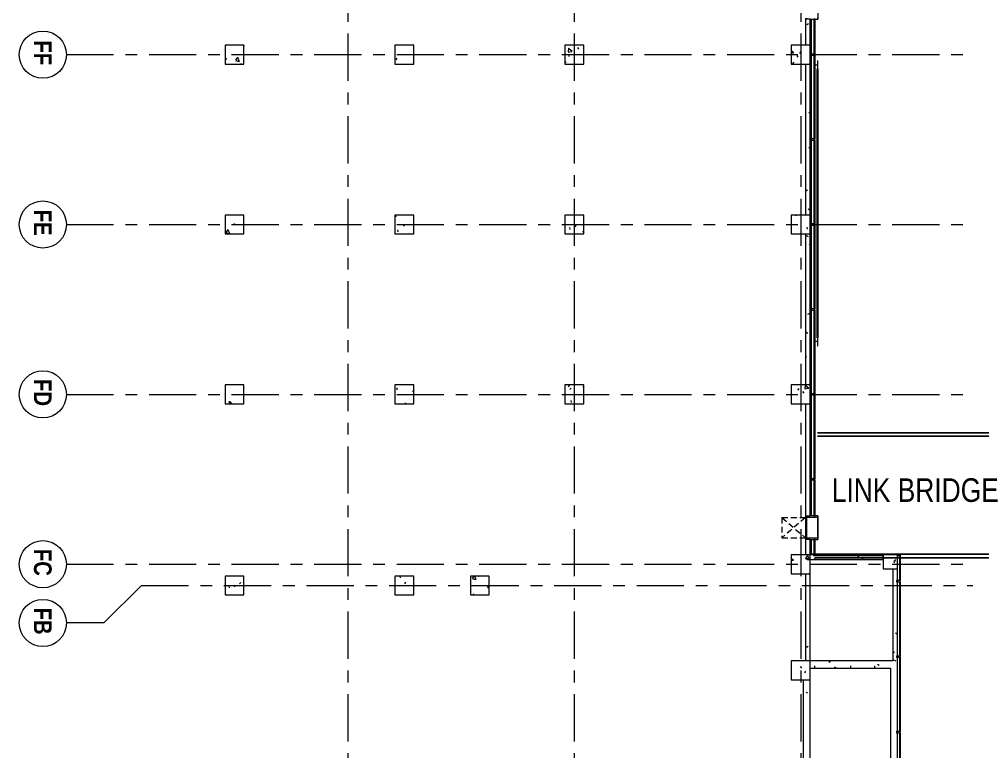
# Model space of a CAD drawing. Header units: millimetres. Extents: x 1009145 to 1153664, y -617377 to -449667.
# Drawn here: x 1009145 to 1049983, y -583234 to -552187 of the extents above; entities that cross this region are included whole.
import ezdxf

# ---------------------------------------------------------------- set-up
doc = ezdxf.new("R2010")
doc.units = ezdxf.units.MM
for name, pattern in [('Access Line', [382.3, 250, -132.3]), ('Centre', [7937.5, 1587.5, -1190.625, 3968.75, -1190.625]), ('IDA - Grid Line', [3500, 2000, -500, 500, -500])]:
    doc.linetypes.add(name, pattern=pattern)
doc.layers.get('0').update_dxf_attribs({"color": 2})
doc.layers.add('000_CTCI_CSA', color=7, linetype='Continuous')
doc.layers.add('A-_--------_E-', color=7, linetype='Continuous', lineweight=9, true_color=0x00a600)
for name, color, linetype, lineweight in [('A-_ANOTGRID_E', 7, 'Continuous', 9), ('A-_CLAD----_E', 7, 'Continuous', 9), ('A-_CLAD----_E1', 7, 'Continuous', 9), ('A-_FLOR----_E', 7, 'Continuous', 9), ('A-_WALL----_E', 7, 'Continuous', 9), ('A-_WALL----_H', 7, 'Continuous', 9), ('A-_WIND----_E', 7, 'Continuous', 9), ('A-COLN----_E', 7, 'Continuous', 9), ('A-COLN----_E1', 7, 'Continuous', 9)]:
    doc.layers.add(name, color=color, linetype=linetype, lineweight=lineweight)
doc.styles.add('Arial Narrow_B', font='ARIALNB.TTF', dxfattribs={"height": 750})
doc.styles.add('Site Area', font='arial.ttf', dxfattribs={"width": 0.8})
pattern_1 = [(50, (0.0002, 0.0003), (1821.8403, -159.3907), [190.5, -2095.5]), (355, (0.0002, 0.0003), (-352.428, 1910.5674), [152.4, -1676.4]), (100.451, (151.8, -13.3), (1469.4262, 1751.166), [161.9, -1780.901]), (46.184, (0.0002, 508), (2710.791, -420.428), [285.75, -3143.25]), (96.636, (226, 473), (2374.0256, 2474.276), [242.85, -2671.351]), (351.184, (0.0002, 508), (2374.05, 2474.2525), [228.6, -2514.6]), (21, (254, 381), (1516.1442, -1022.6516), [190.5, -2095.5]), (326, (254, 381), (618.021, 1841.8805), [152.4, -1676.4]), (71.451, (380.3, 295.8), (2134.1713, 819.2124), [161.9, -1780.901]), (37.5, (0.0002, 0.0003), (30.88603, 845.5504), [83.82, -1572.26, 83.82, -3300.73]), (37.5, (0.0002, 0.0003), (30.88603, 845.5504), [-1739.9, -1617.98, 83.82, -1598.93]), (7.5, (0.0002, 0.0003), (668.1966, 1001.80575), [83.82, -886.46, 83.82, -2175.51]), (7.5, (0.0002, 0.0003), (668.1966, 1001.80575), [-1054.1, -1534.16, 83.82, -557.53]), (327.5, (-566.4, 0.0003), (1355.90933, -57.2896), [83.82, -551.18, 83.82, -4526.28]), (327.5, (-566.4, 0.0003), (1355.90933, -57.2896), [-718.82, -1897.38, 83.82, -2545.08]), (317.5, (-820.4, 0.0003), (1481.2932, 254.2664), [83.82, -741.68, 83.82, -3098.8]), (317.5, (-820.4, 0.0003), (1481.2932, 254.2664), [-909.32, -1231.9, 83.82, -1783.08])]
pattern_2 = [(50, (0.0002, 0.0003), (1821.8403, -159.3907), [190.5, -2095.5]), (355, (0.0002, 0.0003), (-352.428, 1910.5674), [152.4, -1676.4]), (100.451, (151.8, -13.3), (1469.4262, 1751.166), [161.9, -1780.901]), (46.184, (0.0002, 508), (2710.791, -420.428), [285.75, -3143.25]), (96.636, (226, 473), (2374.0256, 2474.276), [242.85, -2671.351]), (351.184, (0.0002, 508), (2374.05, 2474.2525), [228.6, -2514.6]), (21, (254, 381), (1516.1442, -1022.6516), [190.5, -2095.5]), (326, (254, 381), (618.021, 1841.8805), [152.4, -1676.4]), (71.451, (380.3, 295.8), (2134.1713, 819.2124), [161.9, -1780.901]), (37.5, (0.0002, 0.0003), (30.88603, 845.5504), [83.82, -1572.26, 83.82, -3300.73]), (37.5, (0.0002, 0.0003), (30.88603, 845.5504), [-1739.9, -1617.98, 83.82, -1598.93]), (7.5, (0.0002, 0.0003), (668.1966, 1001.80575), [83.82, -886.46, 83.82, -2175.51]), (7.5, (0.0002, 0.0003), (668.1966, 1001.80575), [-1054.1, -1534.16, 83.82, -557.53]), (327.5, (-566.4, 0.0003), (1355.90933, -57.2896), [83.82, -551.18, 83.82, -4526.28]), (327.5, (-566.4, 0.0003), (1355.90933, -57.2896), [-718.82, -1897.38, 83.82, -2545.08]), (317.5, (-820.4, 0.0003), (1481.2932, 254.2664), [83.82, -741.68, 83.82, -3098.8]), (317.5, (-820.4, 0.0003), (1481.2932, 254.2664), [-909.32, -1231.9, 83.82, -1783.08])]

# ---------------------------------------------------------------- blocks, each defined once
blk = doc.blocks.new('1659_F10N-PROBE_A_XF10N_R25_rvt-1-PH1 LEVEL 3 - PROBE')
at = {"layer": 'A-COLN----_E1'}
h = blk.add_hatch(dxfattribs=at)
h.set_pattern_fill('FP_57', color=252, angle=90, style=0, pattern_type=2)
h.set_pattern_definition([(50, (0.0002, 0.0003), (1821.8403, -159.3907), [190.5, -2095.5]), (355, (0.0002, 0.0003), (-352.428, 1910.5674), [152.4, -1676.4]), (100.451, (151.8, -13.3), (1469.4262, 1751.166), [161.9, -1780.901]), (46.184, (0.0002, 508), (2710.791, -420.428), [285.75, -3143.25]), (96.636, (226, 473), (2374.0256, 2474.276), [242.85, -2671.351]), (351.184, (0.0002, 508), (2374.05, 2474.2525), [228.6, -2514.6]), (21, (254, 381), (1516.1442, -1022.6516), [190.5, -2095.5]), (326, (254, 381), (618.021, 1841.8805), [152.4, -1676.4]), (71.451, (380.3, 295.8), (2134.1713, 819.2124), [161.9, -1780.901]), (37.5, (0.0002, 0.0003), (30.88603, 845.5504), [83.82, -1572.26, 83.82, -3300.73]), (37.5, (0.0002, 0.0003), (30.88603, 845.5504), [-1739.9, -1617.98, 83.82, -1598.93]), (7.5, (0.0002, 0.0003), (668.1966, 1001.80575), [83.82, -886.46, 83.82, -2175.51]), (7.5, (0.0002, 0.0003), (668.1966, 1001.80575), [-1054.1, -1534.16, 83.82, -557.53]), (327.5, (-566.4, 0.0003), (1355.90933, -57.2896), [83.82, -551.18, 83.82, -4526.28]), (327.5, (-566.4, 0.0003), (1355.90933, -57.2896), [-718.82, -1897.38, 83.82, -2545.08]), (317.5, (-820.4, 0.0003), (1481.2932, 254.2664), [83.82, -741.68, 83.82, -3098.8]), (317.5, (-820.4, 0.0003), (1481.2932, 254.2664), [-909.32, -1231.9, 83.82, -1783.08])])
h.paths.add_polyline_path([(939257, 329056), (939257, 329656), (938657, 329656), (938657, 329056)])
h = blk.add_hatch(dxfattribs=at)
h.set_pattern_fill('FP_9', color=252, angle=90, style=0, pattern_type=2)
h.set_pattern_definition([(50, (0.0002, 0.0003), (1821.8403, -159.3907), [190.5, -2095.5]), (355, (0.0002, 0.0003), (-352.428, 1910.5674), [152.4, -1676.4]), (100.451, (151.8, -13.3), (1469.4262, 1751.166), [161.9, -1780.901]), (46.184, (0.0002, 508), (2710.791, -420.428), [285.75, -3143.25]), (96.636, (226, 473), (2374.0256, 2474.276), [242.85, -2671.351]), (351.184, (0.0002, 508), (2374.05, 2474.2525), [228.6, -2514.6]), (21, (254, 381), (1516.1442, -1022.6516), [190.5, -2095.5]), (326, (254, 381), (618.021, 1841.8805), [152.4, -1676.4]), (71.451, (380.3, 295.8), (2134.1713, 819.2124), [161.9, -1780.901]), (37.5, (0.0002, 0.0003), (30.88603, 845.5504), [83.82, -1572.26, 83.82, -3300.73]), (37.5, (0.0002, 0.0003), (30.88603, 845.5504), [-1739.9, -1617.98, 83.82, -1598.93]), (7.5, (0.0002, 0.0003), (668.1966, 1001.80575), [83.82, -886.46, 83.82, -2175.51]), (7.5, (0.0002, 0.0003), (668.1966, 1001.80575), [-1054.1, -1534.16, 83.82, -557.53]), (327.5, (-566.4, 0.0003), (1355.90933, -57.2896), [83.82, -551.18, 83.82, -4526.28]), (327.5, (-566.4, 0.0003), (1355.90933, -57.2896), [-718.82, -1897.38, 83.82, -2545.08]), (317.5, (-820.4, 0.0003), (1481.2932, 254.2664), [83.82, -741.68, 83.82, -3098.8]), (317.5, (-820.4, 0.0003), (1481.2932, 254.2664), [-909.32, -1231.9, 83.82, -1783.08])])
h.paths.add_polyline_path([(917857, 325156), (917857, 325956), (917057, 325956), (917057, 325156)])
h = blk.add_hatch(dxfattribs=at)
h.set_pattern_fill('FP_8', color=252, angle=90, style=0, pattern_type=2)
h.set_pattern_definition([(50, (0.0002, 0.0003), (1821.8403, -159.3907), [190.5, -2095.5]), (355, (0.0002, 0.0003), (-352.428, 1910.5674), [152.4, -1676.4]), (100.451, (151.8, -13.3), (1469.4262, 1751.166), [161.9, -1780.901]), (46.184, (0.0002, 508), (2710.791, -420.428), [285.75, -3143.25]), (96.636, (226, 473), (2374.0256, 2474.276), [242.85, -2671.351]), (351.184, (0.0002, 508), (2374.05, 2474.2525), [228.6, -2514.6]), (21, (254, 381), (1516.1442, -1022.6516), [190.5, -2095.5]), (326, (254, 381), (618.021, 1841.8805), [152.4, -1676.4]), (71.451, (380.3, 295.8), (2134.1713, 819.2124), [161.9, -1780.901]), (37.5, (0.0002, 0.0003), (30.88603, 845.5504), [83.82, -1572.26, 83.82, -3300.73]), (37.5, (0.0002, 0.0003), (30.88603, 845.5504), [-1739.9, -1617.98, 83.82, -1598.93]), (7.5, (0.0002, 0.0003), (668.1966, 1001.80575), [83.82, -886.46, 83.82, -2175.51]), (7.5, (0.0002, 0.0003), (668.1966, 1001.80575), [-1054.1, -1534.16, 83.82, -557.53]), (327.5, (-566.4, 0.0003), (1355.90933, -57.2896), [83.82, -551.18, 83.82, -4526.28]), (327.5, (-566.4, 0.0003), (1355.90933, -57.2896), [-718.82, -1897.38, 83.82, -2545.08]), (317.5, (-820.4, 0.0003), (1481.2932, 254.2664), [83.82, -741.68, 83.82, -3098.8]), (317.5, (-820.4, 0.0003), (1481.2932, 254.2664), [-909.32, -1231.9, 83.82, -1783.08])])
h.paths.add_polyline_path([(925057, 325156), (925057, 325956), (924257, 325956), (924257, 325156)])
h = blk.add_hatch(dxfattribs=at)
h.set_pattern_fill('FP_7', color=252, angle=90, style=0, pattern_type=2)
h.set_pattern_definition([(50, (0.0002, 0.0003), (1821.8403, -159.3907), [190.5, -2095.5]), (355, (0.0002, 0.0003), (-352.428, 1910.5674), [152.4, -1676.4]), (100.451, (151.8, -13.3), (1469.4262, 1751.166), [161.9, -1780.901]), (46.184, (0.0002, 508), (2710.791, -420.428), [285.75, -3143.25]), (96.636, (226, 473), (2374.0256, 2474.276), [242.85, -2671.351]), (351.184, (0.0002, 508), (2374.05, 2474.2525), [228.6, -2514.6]), (21, (254, 381), (1516.1442, -1022.6516), [190.5, -2095.5]), (326, (254, 381), (618.021, 1841.8805), [152.4, -1676.4]), (71.451, (380.3, 295.8), (2134.1713, 819.2124), [161.9, -1780.901]), (37.5, (0.0002, 0.0003), (30.88603, 845.5504), [83.82, -1572.26, 83.82, -3300.73]), (37.5, (0.0002, 0.0003), (30.88603, 845.5504), [-1739.9, -1617.98, 83.82, -1598.93]), (7.5, (0.0002, 0.0003), (668.1966, 1001.80575), [83.82, -886.46, 83.82, -2175.51]), (7.5, (0.0002, 0.0003), (668.1966, 1001.80575), [-1054.1, -1534.16, 83.82, -557.53]), (327.5, (-566.4, 0.0003), (1355.90933, -57.2896), [83.82, -551.18, 83.82, -4526.28]), (327.5, (-566.4, 0.0003), (1355.90933, -57.2896), [-718.82, -1897.38, 83.82, -2545.08]), (317.5, (-820.4, 0.0003), (1481.2932, 254.2664), [83.82, -741.68, 83.82, -3098.8]), (317.5, (-820.4, 0.0003), (1481.2932, 254.2664), [-909.32, -1231.9, 83.82, -1783.08])])
h.paths.add_polyline_path([(932257, 325156), (932257, 325956), (931457, 325956), (931457, 325156)])
h = blk.add_hatch(dxfattribs=at)
h.set_pattern_fill('FP_6', color=252, angle=90, style=0, pattern_type=2)
h.set_pattern_definition(pattern_1)
h.paths.add_polyline_path([(939457, 325156), (939457, 325956), (938657, 325956), (938657, 325156)])
h = blk.add_hatch(dxfattribs=at)
h.set_pattern_fill('FP_5', color=252, angle=90, style=0, pattern_type=2)
h.set_pattern_definition(pattern_1)
h.paths.add_polyline_path([(943957, 325156), (943957, 325956), (943157, 325956), (943157, 325156)])
h = blk.add_hatch(dxfattribs=at)
h.set_pattern_fill('FP_44', color=252, angle=90, style=0, pattern_type=2)
h.set_pattern_definition([(50, (0.0002, 0.0003), (1821.8403, -159.3907), [190.5, -2095.5]), (355, (0.0002, 0.0003), (-352.428, 1910.5674), [152.4, -1676.4]), (100.451, (151.8, -13.3), (1469.4262, 1751.166), [161.9, -1780.901]), (46.184, (0.0002, 508), (2710.791, -420.428), [285.75, -3143.25]), (96.636, (226, 473), (2374.0256, 2474.276), [242.85, -2671.351]), (351.184, (0.0002, 508), (2374.05, 2474.2525), [228.6, -2514.6]), (21, (254, 381), (1516.1442, -1022.6516), [190.5, -2095.5]), (326, (254, 381), (618.021, 1841.8805), [152.4, -1676.4]), (71.451, (380.3, 295.8), (2134.1713, 819.2124), [161.9, -1780.901]), (37.5, (0.0002, 0.0003), (30.88603, 845.5504), [83.82, -1572.26, 83.82, -3300.73]), (37.5, (0.0002, 0.0003), (30.88603, 845.5504), [-1739.9, -1617.98, 83.82, -1598.93]), (7.5, (0.0002, 0.0003), (668.1966, 1001.80575), [83.82, -886.46, 83.82, -2175.51]), (7.5, (0.0002, 0.0003), (668.1966, 1001.80575), [-1054.1, -1534.16, 83.82, -557.53]), (327.5, (-566.4, 0.0003), (1355.90933, -57.2896), [83.82, -551.18, 83.82, -4526.28]), (327.5, (-566.4, 0.0003), (1355.90933, -57.2896), [-718.82, -1897.38, 83.82, -2545.08]), (317.5, (-820.4, 0.0003), (1481.2932, 254.2664), [83.82, -741.68, 83.82, -3098.8]), (317.5, (-820.4, 0.0003), (1481.2932, 254.2664), [-909.32, -1231.9, 83.82, -1783.08])])
h.paths.add_polyline_path([(917857, 315556), (917857, 316356), (917057, 316356), (917057, 315556)])
h = blk.add_hatch(dxfattribs=at)
h.set_pattern_fill('FP_47', color=252, angle=90, style=0, pattern_type=2)
h.set_pattern_definition([(50, (0.0002, 0.0003), (1821.8403, -159.3907), [190.5, -2095.5]), (355, (0.0002, 0.0003), (-352.428, 1910.5674), [152.4, -1676.4]), (100.451, (151.8, -13.3), (1469.4262, 1751.166), [161.9, -1780.901]), (46.184, (0.0002, 508), (2710.791, -420.428), [285.75, -3143.25]), (96.636, (226, 473), (2374.0256, 2474.276), [242.85, -2671.351]), (351.184, (0.0002, 508), (2374.05, 2474.2525), [228.6, -2514.6]), (21, (254, 381), (1516.1442, -1022.6516), [190.5, -2095.5]), (326, (254, 381), (618.021, 1841.8805), [152.4, -1676.4]), (71.451, (380.3, 295.8), (2134.1713, 819.2124), [161.9, -1780.901]), (37.5, (0.0002, 0.0003), (30.88603, 845.5504), [83.82, -1572.26, 83.82, -3300.73]), (37.5, (0.0002, 0.0003), (30.88603, 845.5504), [-1739.9, -1617.98, 83.82, -1598.93]), (7.5, (0.0002, 0.0003), (668.1966, 1001.80575), [83.82, -886.46, 83.82, -2175.51]), (7.5, (0.0002, 0.0003), (668.1966, 1001.80575), [-1054.1, -1534.16, 83.82, -557.53]), (327.5, (-566.4, 0.0003), (1355.90933, -57.2896), [83.82, -551.18, 83.82, -4526.28]), (327.5, (-566.4, 0.0003), (1355.90933, -57.2896), [-718.82, -1897.38, 83.82, -2545.08]), (317.5, (-820.4, 0.0003), (1481.2932, 254.2664), [83.82, -741.68, 83.82, -3098.8]), (317.5, (-820.4, 0.0003), (1481.2932, 254.2664), [-909.32, -1231.9, 83.82, -1783.08])])
h.paths.add_polyline_path([(925057, 315556), (925057, 316356), (924257, 316356), (924257, 315556)])
h = blk.add_hatch(dxfattribs=at)
h.set_pattern_fill('FP_50', color=252, angle=90, style=0, pattern_type=2)
h.set_pattern_definition([(50, (0.0002, 0.0003), (1821.8403, -159.3907), [190.5, -2095.5]), (355, (0.0002, 0.0003), (-352.428, 1910.5674), [152.4, -1676.4]), (100.451, (151.8, -13.3), (1469.4262, 1751.166), [161.9, -1780.901]), (46.184, (0.0002, 508), (2710.791, -420.428), [285.75, -3143.25]), (96.636, (226, 473), (2374.0256, 2474.276), [242.85, -2671.351]), (351.184, (0.0002, 508), (2374.05, 2474.2525), [228.6, -2514.6]), (21, (254, 381), (1516.1442, -1022.6516), [190.5, -2095.5]), (326, (254, 381), (618.021, 1841.8805), [152.4, -1676.4]), (71.451, (380.3, 295.8), (2134.1713, 819.2124), [161.9, -1780.901]), (37.5, (0.0002, 0.0003), (30.88603, 845.5504), [83.82, -1572.26, 83.82, -3300.73]), (37.5, (0.0002, 0.0003), (30.88603, 845.5504), [-1739.9, -1617.98, 83.82, -1598.93]), (7.5, (0.0002, 0.0003), (668.1966, 1001.80575), [83.82, -886.46, 83.82, -2175.51]), (7.5, (0.0002, 0.0003), (668.1966, 1001.80575), [-1054.1, -1534.16, 83.82, -557.53]), (327.5, (-566.4, 0.0003), (1355.90933, -57.2896), [83.82, -551.18, 83.82, -4526.28]), (327.5, (-566.4, 0.0003), (1355.90933, -57.2896), [-718.82, -1897.38, 83.82, -2545.08]), (317.5, (-820.4, 0.0003), (1481.2932, 254.2664), [83.82, -741.68, 83.82, -3098.8]), (317.5, (-820.4, 0.0003), (1481.2932, 254.2664), [-909.32, -1231.9, 83.82, -1783.08])])
h.paths.add_polyline_path([(932257, 315556), (932257, 316356), (931457, 316356), (931457, 315556)])
h = blk.add_hatch(dxfattribs=at)
h.set_pattern_fill('FP_53', color=252, angle=90, style=0, pattern_type=2)
h.set_pattern_definition([(50, (0.0002, 0.0004), (1821.8403, -159.3907), [190.5, -2095.5]), (355, (0.0002, 0.0004), (-352.428, 1910.5674), [152.4, -1676.4]), (100.451, (151.8, -13.3), (1469.4262, 1751.166), [161.9, -1780.901]), (46.184, (0.0002, 508), (2710.791, -420.428), [285.75, -3143.25]), (96.636, (226, 473), (2374.0256, 2474.276), [242.85, -2671.351]), (351.184, (0.0002, 508), (2374.05, 2474.2525), [228.6, -2514.6]), (21, (254, 381), (1516.1442, -1022.6516), [190.5, -2095.5]), (326, (254, 381), (618.021, 1841.8805), [152.4, -1676.4]), (71.451, (380.3, 295.8), (2134.1713, 819.2124), [161.9, -1780.901]), (37.5, (0.0002, 0.0004), (30.88603, 845.5504), [83.82, -1572.26, 83.82, -3300.73]), (37.5, (0.0002, 0.0004), (30.88603, 845.5504), [-1739.9, -1617.98, 83.82, -1598.93]), (7.5, (0.0002, 0.0004), (668.1966, 1001.80575), [83.82, -886.46, 83.82, -2175.51]), (7.5, (0.0002, 0.0004), (668.1966, 1001.80575), [-1054.1, -1534.16, 83.82, -557.53]), (327.5, (-566.4, 0.0004), (1355.90933, -57.2896), [83.82, -551.18, 83.82, -4526.28]), (327.5, (-566.4, 0.0004), (1355.90933, -57.2896), [-718.82, -1897.38, 83.82, -2545.08]), (317.5, (-820.4, 0.0004), (1481.2932, 254.2664), [83.82, -741.68, 83.82, -3098.8]), (317.5, (-820.4, 0.0004), (1481.2932, 254.2664), [-909.32, -1231.9, 83.82, -1783.08])])
h.paths.add_polyline_path([(940357, 311556), (940357, 312356), (939557, 312356), (939557, 311556)])
h = blk.add_hatch(dxfattribs=at)
h.set_pattern_fill('FP_45', color=252, angle=90, style=0, pattern_type=2)
h.set_pattern_definition([(50, (0.0002, 0.0003), (1821.8403, -159.3907), [190.5, -2095.5]), (355, (0.0002, 0.0003), (-352.428, 1910.5674), [152.4, -1676.4]), (100.451, (151.8, -13.3), (1469.4262, 1751.166), [161.9, -1780.901]), (46.184, (0.0002, 508), (2710.791, -420.428), [285.75, -3143.25]), (96.636, (226, 473), (2374.0256, 2474.276), [242.85, -2671.351]), (351.184, (0.0002, 508), (2374.05, 2474.2525), [228.6, -2514.6]), (21, (254, 381), (1516.1442, -1022.6516), [190.5, -2095.5]), (326, (254, 381), (618.021, 1841.8805), [152.4, -1676.4]), (71.451, (380.3, 295.8), (2134.1713, 819.2124), [161.9, -1780.901]), (37.5, (0.0002, 0.0003), (30.88603, 845.5504), [83.82, -1572.26, 83.82, -3300.73]), (37.5, (0.0002, 0.0003), (30.88603, 845.5504), [-1739.9, -1617.98, 83.82, -1598.93]), (7.5, (0.0002, 0.0003), (668.1966, 1001.80575), [83.82, -886.46, 83.82, -2175.51]), (7.5, (0.0002, 0.0003), (668.1966, 1001.80575), [-1054.1, -1534.16, 83.82, -557.53]), (327.5, (-566.4, 0.0003), (1355.90933, -57.2896), [83.82, -551.18, 83.82, -4526.28]), (327.5, (-566.4, 0.0003), (1355.90933, -57.2896), [-718.82, -1897.38, 83.82, -2545.08]), (317.5, (-820.4, 0.0003), (1481.2932, 254.2664), [83.82, -741.68, 83.82, -3098.8]), (317.5, (-820.4, 0.0003), (1481.2932, 254.2664), [-909.32, -1231.9, 83.82, -1783.08])])
h.paths.add_polyline_path([(917857, 308356), (917857, 309156), (917057, 309156), (917057, 308356)])
h = blk.add_hatch(dxfattribs=at)
h.set_pattern_fill('FP_48', color=252, angle=90, style=0, pattern_type=2)
h.set_pattern_definition([(50, (0.0002, 0.0003), (1821.8403, -159.3907), [190.5, -2095.5]), (355, (0.0002, 0.0003), (-352.428, 1910.5674), [152.4, -1676.4]), (100.451, (151.8, -13.3), (1469.4262, 1751.166), [161.9, -1780.901]), (46.184, (0.0002, 508), (2710.791, -420.428), [285.75, -3143.25]), (96.636, (226, 473), (2374.0256, 2474.276), [242.85, -2671.351]), (351.184, (0.0002, 508), (2374.05, 2474.2525), [228.6, -2514.6]), (21, (254, 381), (1516.1442, -1022.6516), [190.5, -2095.5]), (326, (254, 381), (618.021, 1841.8805), [152.4, -1676.4]), (71.451, (380.3, 295.8), (2134.1713, 819.2124), [161.9, -1780.901]), (37.5, (0.0002, 0.0003), (30.88603, 845.5504), [83.82, -1572.26, 83.82, -3300.73]), (37.5, (0.0002, 0.0003), (30.88603, 845.5504), [-1739.9, -1617.98, 83.82, -1598.93]), (7.5, (0.0002, 0.0003), (668.1966, 1001.80575), [83.82, -886.46, 83.82, -2175.51]), (7.5, (0.0002, 0.0003), (668.1966, 1001.80575), [-1054.1, -1534.16, 83.82, -557.53]), (327.5, (-566.4, 0.0003), (1355.90933, -57.2896), [83.82, -551.18, 83.82, -4526.28]), (327.5, (-566.4, 0.0003), (1355.90933, -57.2896), [-718.82, -1897.38, 83.82, -2545.08]), (317.5, (-820.4, 0.0003), (1481.2932, 254.2664), [83.82, -741.68, 83.82, -3098.8]), (317.5, (-820.4, 0.0003), (1481.2932, 254.2664), [-909.32, -1231.9, 83.82, -1783.08])])
h.paths.add_polyline_path([(925057, 308356), (925057, 309156), (924257, 309156), (924257, 308356)])
h = blk.add_hatch(dxfattribs=at)
h.set_pattern_fill('FP_51', color=252, angle=90, style=0, pattern_type=2)
h.set_pattern_definition([(50, (0.0002, 0.0003), (1821.8403, -159.3907), [190.5, -2095.5]), (355, (0.0002, 0.0003), (-352.428, 1910.5674), [152.4, -1676.4]), (100.451, (151.8, -13.3), (1469.4262, 1751.166), [161.9, -1780.901]), (46.184, (0.0002, 508), (2710.791, -420.428), [285.75, -3143.25]), (96.636, (226, 473), (2374.0256, 2474.276), [242.85, -2671.351]), (351.184, (0.0002, 508), (2374.05, 2474.2525), [228.6, -2514.6]), (21, (254, 381), (1516.1442, -1022.6516), [190.5, -2095.5]), (326, (254, 381), (618.021, 1841.8805), [152.4, -1676.4]), (71.451, (380.3, 295.8), (2134.1713, 819.2124), [161.9, -1780.901]), (37.5, (0.0002, 0.0003), (30.88603, 845.5504), [83.82, -1572.26, 83.82, -3300.73]), (37.5, (0.0002, 0.0003), (30.88603, 845.5504), [-1739.9, -1617.98, 83.82, -1598.93]), (7.5, (0.0002, 0.0003), (668.1966, 1001.80575), [83.82, -886.46, 83.82, -2175.51]), (7.5, (0.0002, 0.0003), (668.1966, 1001.80575), [-1054.1, -1534.16, 83.82, -557.53]), (327.5, (-566.4, 0.0003), (1355.90933, -57.2896), [83.82, -551.18, 83.82, -4526.28]), (327.5, (-566.4, 0.0003), (1355.90933, -57.2896), [-718.82, -1897.38, 83.82, -2545.08]), (317.5, (-820.4, 0.0003), (1481.2932, 254.2664), [83.82, -741.68, 83.82, -3098.8]), (317.5, (-820.4, 0.0003), (1481.2932, 254.2664), [-909.32, -1231.9, 83.82, -1783.08])])
h.paths.add_polyline_path([(932257, 308356), (932257, 309156), (931457, 309156), (931457, 308356)])
h = blk.add_hatch(dxfattribs=at)
h.set_pattern_fill('FP_54', color=252, angle=90, style=0, pattern_type=2)
h.set_pattern_definition([(50, (0.0002, 0.0003), (1821.8403, -159.3907), [190.5, -2095.5]), (355, (0.0002, 0.0003), (-352.428, 1910.5674), [152.4, -1676.4]), (100.451, (151.8, -13.3), (1469.4262, 1751.166), [161.9, -1780.901]), (46.184, (0.0002, 508), (2710.791, -420.428), [285.75, -3143.25]), (96.636, (226, 473), (2374.0256, 2474.276), [242.85, -2671.351]), (351.184, (0.0002, 508), (2374.05, 2474.2525), [228.6, -2514.6]), (21, (254, 381), (1516.1442, -1022.6516), [190.5, -2095.5]), (326, (254, 381), (618.021, 1841.8805), [152.4, -1676.4]), (71.451, (380.3, 295.8), (2134.1713, 819.2124), [161.9, -1780.901]), (37.5, (0.0002, 0.0003), (30.88603, 845.5504), [83.82, -1572.26, 83.82, -3300.73]), (37.5, (0.0002, 0.0003), (30.88603, 845.5504), [-1739.9, -1617.98, 83.82, -1598.93]), (7.5, (0.0002, 0.0003), (668.1966, 1001.80575), [83.82, -886.46, 83.82, -2175.51]), (7.5, (0.0002, 0.0003), (668.1966, 1001.80575), [-1054.1, -1534.16, 83.82, -557.53]), (327.5, (-566.4, 0.0003), (1355.90933, -57.2896), [83.82, -551.18, 83.82, -4526.28]), (327.5, (-566.4, 0.0003), (1355.90933, -57.2896), [-718.82, -1897.38, 83.82, -2545.08]), (317.5, (-820.4, 0.0003), (1481.2932, 254.2664), [83.82, -741.68, 83.82, -3098.8]), (317.5, (-820.4, 0.0003), (1481.2932, 254.2664), [-909.32, -1231.9, 83.82, -1783.08])])
h.paths.add_polyline_path([(940357, 308356), (940357, 309156), (939557, 309156), (939557, 308356)])
h = blk.add_hatch(dxfattribs=at)
h.set_pattern_fill('FP_46', color=252, angle=90, style=0, pattern_type=2)
h.set_pattern_definition([(50, (0.0002, 0.0003), (1821.8403, -159.3907), [190.5, -2095.5]), (355, (0.0002, 0.0003), (-352.428, 1910.5674), [152.4, -1676.4]), (100.451, (151.8, -13.3), (1469.4262, 1751.166), [161.9, -1780.901]), (46.184, (0.0002, 508), (2710.791, -420.428), [285.75, -3143.25]), (96.636, (226, 473), (2374.0256, 2474.276), [242.85, -2671.351]), (351.184, (0.0002, 508), (2374.05, 2474.2525), [228.6, -2514.6]), (21, (254, 381), (1516.1442, -1022.6516), [190.5, -2095.5]), (326, (254, 381), (618.021, 1841.8805), [152.4, -1676.4]), (71.451, (380.3, 295.8), (2134.1713, 819.2124), [161.9, -1780.901]), (37.5, (0.0002, 0.0003), (30.88603, 845.5504), [83.82, -1572.26, 83.82, -3300.73]), (37.5, (0.0002, 0.0003), (30.88603, 845.5504), [-1739.9, -1617.98, 83.82, -1598.93]), (7.5, (0.0002, 0.0003), (668.1966, 1001.80575), [83.82, -886.46, 83.82, -2175.51]), (7.5, (0.0002, 0.0003), (668.1966, 1001.80575), [-1054.1, -1534.16, 83.82, -557.53]), (327.5, (-566.4, 0.0003), (1355.90933, -57.2896), [83.82, -551.18, 83.82, -4526.28]), (327.5, (-566.4, 0.0003), (1355.90933, -57.2896), [-718.82, -1897.38, 83.82, -2545.08]), (317.5, (-820.4, 0.0003), (1481.2932, 254.2664), [83.82, -741.68, 83.82, -3098.8]), (317.5, (-820.4, 0.0003), (1481.2932, 254.2664), [-909.32, -1231.9, 83.82, -1783.08])])
h.paths.add_polyline_path([(917857, 301156), (917857, 301956), (917057, 301956), (917057, 301156)])
h = blk.add_hatch(dxfattribs=at)
h.set_pattern_fill('FP_49', color=252, angle=90, style=0, pattern_type=2)
h.set_pattern_definition(pattern_2)
h.paths.add_polyline_path([(925057, 301156), (925057, 301956), (924257, 301956), (924257, 301156)])
h = blk.add_hatch(dxfattribs=at)
h.set_pattern_fill('FP_52', color=252, angle=90, style=0, pattern_type=2)
h.set_pattern_definition(pattern_2)
h.paths.add_polyline_path([(932257, 301156), (932257, 301956), (931457, 301956), (931457, 301156)])
h = blk.add_hatch(dxfattribs=at)
h.set_pattern_fill('FP_55', color=252, angle=90, style=0, pattern_type=2)
h.set_pattern_definition([(50, (0.0002, -0.0001), (1821.8403, -159.3907), [190.5, -2095.5]), (355, (0.0002, -0.0001), (-352.428, 1910.5674), [152.4, -1676.4]), (100.451, (151.8, -13.3), (1469.4262, 1751.166), [161.9, -1780.901]), (46.184, (0.0002, 508), (2710.791, -420.428), [285.75, -3143.25]), (96.636, (226, 473), (2374.0256, 2474.276), [242.85, -2671.351]), (351.184, (0.0002, 508), (2374.05, 2474.2525), [228.6, -2514.6]), (21, (254, 381), (1516.1442, -1022.6516), [190.5, -2095.5]), (326, (254, 381), (618.021, 1841.8805), [152.4, -1676.4]), (71.451, (380.3, 295.8), (2134.1713, 819.2124), [161.9, -1780.901]), (37.5, (0.0002, -0.0001), (30.88603, 845.5504), [83.82, -1572.26, 83.82, -3300.73]), (37.5, (0.0002, -0.0001), (30.88603, 845.5504), [-1739.9, -1617.98, 83.82, -1598.93]), (7.5, (0.0002, -0.0001), (668.1966, 1001.80575), [83.82, -886.46, 83.82, -2175.51]), (7.5, (0.0002, -0.0001), (668.1966, 1001.80575), [-1054.1, -1534.16, 83.82, -557.53]), (327.5, (-566.4, -0.0001), (1355.90933, -57.2896), [83.82, -551.18, 83.82, -4526.28]), (327.5, (-566.4, -0.0001), (1355.90933, -57.2896), [-718.82, -1897.38, 83.82, -2545.08]), (317.5, (-820.4, -0.0001), (1481.2932, 254.2664), [83.82, -741.68, 83.82, -3098.8]), (317.5, (-820.4, -0.0001), (1481.2932, 254.2664), [-909.32, -1231.9, 83.82, -1783.08])])
h.paths.add_polyline_path([(940357, 301156), (940357, 301956), (939557, 301956), (939557, 301156)])
at = {"layer": 'A-_ANOTGRID_E', "color": 252, "linetype": 'IDA - Grid Line'}
for p, q in [((917457, 294432), (917457, 332853)), ((924657, 294432), (924657, 332853)), ((931857, 294432), (931857, 332853)), ((939057, 294432), (939057, 332853)), ((939957, 297607), (939957, 332853)), ((822064, 325556), (979147, 325556)), ((822064, 315956), (979147, 315956)), ((822064, 306356), (979147, 306356))]:
    blk.add_line(p, q, dxfattribs=at)
at = {"layer": 'A-_ANOTGRID_E', "color": 252}
for p, q in [((939957, 297607), (941545, 296020)), ((941545, 296020), (941545, 294432))]:
    blk.add_line(p, q, dxfattribs=at)
for centre in [(917457, 293432), (924657, 293432), (931857, 293432), (939057, 293432), (941545, 293432)]:
    blk.add_circle(centre, 1000, dxfattribs=at)
at = {"layer": 'A-_CLAD----_E', "color": 252}
for p, q in [((938632, 329766), (938632, 326091)), ((938682, 329766), (938632, 329766)), ((939747, 329791), (938657, 329791)), ((938657, 329791), (938657, 329741)), ((938657, 329741), (939747, 329741)), ((938682, 329656), (938682, 329766)), ((939747, 329741), (939747, 329791)), ((942947, 329791), (939797, 329791)), ((939797, 329791), (939797, 329741)), ((939797, 329741), (942947, 329741)), ((942947, 329741), (942947, 329791)), ((946147, 329791), (942997, 329791)), ((942997, 329791), (942997, 329741)), ((942997, 329741), (946147, 329741)), ((946147, 329741), (946147, 329791)), ((949347, 329791), (946197, 329791)), ((946197, 329791), (946197, 329741)), ((946197, 329741), (949347, 329741)), ((938682, 326091), (938682, 329056)), ((917432, 326166), (915957, 326166)), ((915957, 326166), (915957, 326116)), ((915957, 326116), (917432, 326116)), ((917432, 326116), (917432, 326166)), ((921032, 326166), (917482, 326166)), ((917482, 326166), (917482, 326116)), ((917482, 326116), (921032, 326116)), ((921032, 326116), (921032, 326166)), ((924632, 326166), (921082, 326166)), ((921082, 326166), (921082, 326116)), ((921082, 326116), (924632, 326116)), ((924632, 326116), (924632, 326166)), ((928232, 326166), (924682, 326166)), ((924682, 326166), (924682, 326116)), ((924682, 326116), (928232, 326116)), ((928232, 326116), (928232, 326166)), ((931832, 326166), (928282, 326166)), ((928282, 326166), (928282, 326116)), ((928282, 326116), (931832, 326116)), ((931832, 326116), (931832, 326166)), ((935432, 326166), (931882, 326166)), ((931882, 326166), (931882, 326116)), ((931882, 326116), (935432, 326116)), ((935432, 326116), (935432, 326166)), ((937007, 326166), (935482, 326166)), ((935482, 326166), (935482, 326116)), ((935482, 326116), (937007, 326116)), ((937007, 326116), (937007, 326166)), ((938632, 326166), (938007, 326166)), ((938007, 326166), (938007, 326116)), ((938007, 326116), (938632, 326116)), ((938632, 326116), (938632, 326166)), ((938632, 326091), (938682, 326091))]:
    blk.add_line(p, q, dxfattribs=at)
at = {"layer": 'A-_CLAD----_E1', "color": 252, "extrusion": (0, 0, -1)}
for p, q in [((939747, 329766), (939747, 329616)), ((939797, 329766), (939747, 329766)), ((939747, 329616), (939797, 329616)), ((939797, 329616), (939797, 329766)), ((942947, 329766), (942947, 329616)), ((942997, 329766), (942947, 329766)), ((942947, 329616), (942997, 329616)), ((942997, 329616), (942997, 329766)), ((946147, 329766), (946147, 329616)), ((946197, 329766), (946147, 329766)), ((946147, 329616), (946197, 329616)), ((946197, 329616), (946197, 329766)), ((917432, 326141), (917432, 325991)), ((917482, 326141), (917432, 326141)), ((917432, 325991), (917482, 325991)), ((917482, 325991), (917482, 326141)), ((921032, 326141), (921032, 325991)), ((921082, 326141), (921032, 326141)), ((921032, 325991), (921082, 325991)), ((921082, 325991), (921082, 326141)), ((924632, 326141), (924632, 325991)), ((924682, 326141), (924632, 326141)), ((924632, 325991), (924682, 325991)), ((924682, 325991), (924682, 326141)), ((928232, 326141), (928232, 325991)), ((928282, 326141), (928232, 326141)), ((928232, 325991), (928282, 325991)), ((928282, 325991), (928282, 326141)), ((931832, 326141), (931832, 325991)), ((931882, 326141), (931832, 326141)), ((931832, 325991), (931882, 325991)), ((931882, 325991), (931882, 326141)), ((935432, 326141), (935432, 325991)), ((935482, 326141), (935432, 326141)), ((935432, 325991), (935482, 325991)), ((935482, 325991), (935482, 326141))]:
    blk.add_line(p, q, dxfattribs=at)
at = {"layer": 'A-_CLAD----_E1', "color": 252}
for p, q in [((915957, 325991), (917432, 325991)), ((917482, 325991), (921032, 325991)), ((921082, 325991), (924632, 325991)), ((924682, 325991), (928232, 325991)), ((928282, 325991), (931832, 325991)), ((931882, 325991), (935432, 325991)), ((935482, 325991), (937007, 325991)), ((938007, 325991), (938632, 325991)), ((938632, 326091), (938632, 325991))]:
    blk.add_line(p, q, dxfattribs=at)
at = {"layer": 'A-_WALL----_E', "color": 252}
for p, q in [((943157, 329656), (939257, 329656)), ((949857, 329656), (943157, 329656)), ((939257, 329456), (943157, 329456)), ((943157, 329456), (943157, 329356)), ((943157, 329356), (943157, 325956)), ((943457, 329356), (949857, 329356)), ((943457, 325956), (943457, 329356)), ((938657, 329056), (938657, 325956)), ((938857, 329056), (938657, 329056)), ((938857, 325956), (938857, 329056)), ((917057, 325956), (915957, 325956)), ((915957, 325956), (915957, 325756)), ((924257, 325956), (917857, 325956)), ((931457, 325956), (925057, 325956)), ((937011, 325956), (932257, 325956)), ((937011, 325756), (937011, 325956)), ((938657, 325956), (938007, 325956)), ((938007, 325956), (938007, 325756)), ((943157, 325956), (939457, 325956)), ((949357, 325956), (943957, 325956)), ((915957, 325756), (917057, 325756)), ((917857, 325756), (924257, 325756)), ((925057, 325756), (931457, 325756)), ((932257, 325756), (937011, 325756)), ((938007, 325756), (938657, 325756)), ((939457, 325756), (943157, 325756)), ((943957, 325656), (949357, 325656))]:
    blk.add_line(p, q, dxfattribs=at)
at = {"layer": 'A-_WALL----_H', "color": 252, "linetype": 'Continuous'}
for p, q in [((942024, 329648), (941982, 329576)), ((942118, 329642), (942110, 329656)), ((943157, 329578), (943116, 329508)), ((943158, 329580), (943157, 329578)), ((941330, 329462), (941327, 329456)), ((942812, 329456), (942770, 329528)), ((943344, 328886), (943302, 328814)), ((943356, 328676), (943440, 328676)), ((938741, 328025), (938699, 327952)), ((938784, 328168), (938857, 328168)), ((943356, 327660), (943440, 327660)), ((943202, 326748), (943160, 326821)), ((943457, 327050), (943420, 326986)), ((919949, 325956), (919912, 325893)), ((921404, 325895), (921369, 325956)), ((924050, 325948), (924008, 325875)), ((925500, 325913), (925475, 325956)), ((928462, 325863), (928420, 325936)), ((938133, 325956), (938123, 325938)), ((938784, 326136), (938857, 326136)), ((943356, 326136), (943440, 326136)), ((916175, 325808), (916133, 325881)), ((923232, 325777), (923190, 325849)), ((923356, 325762), (923353, 325756)), ((925184, 325880), (925142, 325807)), ((929279, 325861), (929237, 325789)), ((930283, 325756), (930248, 325818)), ((930413, 325793), (930392, 325756)), ((933216, 325756), (933209, 325768)), ((942576, 325800), (942534, 325873)), ((944528, 325856), (944486, 325784))]:
    blk.add_line(p, q, dxfattribs=at)
at = {"layer": 'A-_WIND----_E', "color": 252, "linetype": 'Centre'}
for p, q in [((914957, 326281), (915957, 326281)), ((937007, 326281), (938007, 326281)), ((937428, 326281), (937112, 326281))]:
    blk.add_line(p, q, dxfattribs=at)
at = {"layer": 'A-_WIND----_E', "color": 252}
for p, q in [((915957, 326281), (915907, 326281)), ((915957, 326166), (915957, 326281)), ((915957, 325956), (915957, 326116)), ((937007, 326281), (937007, 326166)), ((937057, 326281), (937007, 326281)), ((937007, 326116), (937007, 325956)), ((937057, 325806), (937057, 326281)), ((937957, 326281), (937057, 326281)), ((938007, 326281), (937957, 326281)), ((937957, 326281), (937957, 325806)), ((938007, 326166), (938007, 326281)), ((938007, 325956), (938007, 326116)), ((915957, 325806), (915907, 325806)), ((915907, 325806), (915957, 325806)), ((915907, 325756), (915957, 325756)), ((937057, 325806), (937011, 325806)), ((937011, 325806), (937057, 325806)), ((937011, 325756), (937057, 325756)), ((937057, 325791), (937057, 325806)), ((937957, 325806), (937057, 325806)), ((937057, 325806), (937957, 325806)), ((937057, 325791), (937057, 325756)), ((937107, 325791), (937057, 325791)), ((937057, 325756), (937107, 325756)), ((937907, 325791), (937107, 325791)), ((937107, 325756), (937107, 325791)), ((937907, 325778), (937107, 325778)), ((937107, 325778), (937107, 325770)), ((937107, 325770), (937907, 325770)), ((937107, 325756), (937907, 325756)), ((937957, 325791), (937907, 325791)), ((937907, 325791), (937907, 325756)), ((937907, 325770), (937907, 325778)), ((937907, 325756), (937957, 325756)), ((938007, 325806), (937957, 325806)), ((937957, 325806), (937957, 325791)), ((937957, 325806), (938007, 325806)), ((937957, 325756), (937957, 325791)), ((937957, 325756), (938007, 325756))]:
    blk.add_line(p, q, dxfattribs=at)
at = {"layer": 'A-_WIND----_E', "color": 252, "linetype": 'Access Line'}
for p, q in [((937082, 324756), (937082, 325756)), ((937082, 325756), (937932, 324756)), ((937082, 324756), (937932, 325756)), ((937932, 324756), (937932, 325756)), ((937082, 324756), (937932, 324756))]:
    blk.add_line(p, q, dxfattribs=at)
at = {"layer": 'A-COLN----_E', "color": 252}
for p, q in [((938657, 329656), (938657, 329056)), ((939257, 329656), (938657, 329656)), ((939257, 329056), (939257, 329656)), ((938657, 329056), (939257, 329056)), ((917057, 325956), (917057, 325156)), ((917857, 325956), (917057, 325956)), ((917857, 325156), (917857, 325956)), ((924257, 325956), (924257, 325156)), ((925057, 325956), (924257, 325956)), ((925057, 325156), (925057, 325956)), ((931457, 325956), (931457, 325156)), ((932257, 325956), (931457, 325956)), ((932257, 325156), (932257, 325956)), ((938657, 325956), (938657, 325156)), ((939457, 325956), (938657, 325956)), ((939457, 325156), (939457, 325956)), ((943157, 325956), (943157, 325156)), ((943957, 325956), (943157, 325956)), ((943957, 325156), (943957, 325956)), ((917057, 325156), (917857, 325156)), ((924257, 325156), (925057, 325156)), ((931457, 325156), (932257, 325156)), ((938657, 325156), (939457, 325156)), ((943157, 325156), (943957, 325156)), ((917057, 316356), (917057, 315556)), ((917857, 316356), (917057, 316356)), ((917857, 315556), (917857, 316356)), ((924257, 316356), (924257, 315556)), ((925057, 316356), (924257, 316356)), ((925057, 315556), (925057, 316356)), ((931457, 316356), (931457, 315556)), ((932257, 316356), (931457, 316356)), ((932257, 315556), (932257, 316356)), ((917057, 315556), (917857, 315556)), ((924257, 315556), (925057, 315556)), ((931457, 315556), (932257, 315556)), ((939557, 312356), (939557, 311556)), ((940357, 312356), (939557, 312356)), ((940357, 311556), (940357, 312356)), ((939557, 311556), (940357, 311556)), ((917057, 309156), (917057, 308356)), ((917857, 309156), (917057, 309156)), ((917857, 308356), (917857, 309156)), ((924257, 309156), (924257, 308356)), ((925057, 309156), (924257, 309156)), ((925057, 308356), (925057, 309156)), ((931457, 309156), (931457, 308356)), ((932257, 309156), (931457, 309156)), ((932257, 308356), (932257, 309156)), ((939557, 309156), (939557, 308356)), ((940357, 309156), (939557, 309156)), ((940357, 308356), (940357, 309156)), ((917057, 308356), (917857, 308356)), ((924257, 308356), (925057, 308356)), ((931457, 308356), (932257, 308356)), ((939557, 308356), (940357, 308356)), ((917057, 301956), (917057, 301156)), ((917857, 301956), (917057, 301956)), ((917857, 301156), (917857, 301956)), ((924257, 301956), (924257, 301156)), ((925057, 301956), (924257, 301956)), ((925057, 301156), (925057, 301956)), ((931457, 301956), (931457, 301156)), ((932257, 301956), (931457, 301956)), ((932257, 301156), (932257, 301956)), ((939557, 301956), (939557, 301156)), ((940357, 301956), (939557, 301956)), ((940357, 301156), (940357, 301956)), ((917057, 301156), (917857, 301156)), ((924257, 301156), (925057, 301156)), ((931457, 301156), (932257, 301156)), ((939557, 301156), (940357, 301156))]:
    blk.add_line(p, q, dxfattribs=at)
at = {"layer": 'A-_ANOTGRID_E', "color": 252, "style": 'Arial Narrow_B'}
for s, p in [('FF', (916856, 293054)), ('FE', (924031, 293054)), ('FD', (931206, 293054)), ('FC', (938406, 293054)), ('FB', (940893, 293054))]:
    blk.add_text(s, height=750, dxfattribs=at).set_placement(p)

msp = doc.modelspace()

# ---------------------------------------------------------------- linework, layer by layer
at = {"layer": '000_CTCI_CSA', "color": 252}
for points in [[(1042976.1, -569712.3), (1054269.3, -569712.3)], [(1042976.1, -569862.3), (1054269.3, -569862.3)], [(1042879.3, -574862.3), (1054269.3, -574862.3)], [(1042879.3, -575012.3), (1054269.3, -575012.3)]]:
    msp.add_lwpolyline(points, dxfattribs=at)
at = {"layer": 'A-_--------_E-', "color": 252, "lineweight": 35}
msp.add_line((1042976.1, -554287.3), (1042976.1, -565687.3), dxfattribs=at)
at = {"layer": 'A-_FLOR----_E', "color": 252}
for p, q in [((1042704.3, -554137.3), (1042669.3, -554137.3)), ((1042976.1, -554137.3), (1042879.3, -554137.3)), ((1042669.3, -565837.3), (1042704.3, -565837.3)), ((1042879.3, -565837.3), (1042976.1, -565837.3))]:
    msp.add_line(p, q, dxfattribs=at)
at = {"layer": 'A-_WALL----_E', "color": 252}
for p, q in [((1042976.1, -553937.3), (1042976.1, -554137.3)), ((1042976.1, -554137.3), (1042976.1, -554287.3)), ((1042976.1, -565687.3), (1042976.1, -565837.3)), ((1042976.1, -565837.3), (1042976.1, -566037.3))]:
    msp.add_line(p, q, dxfattribs=at)

# ---------------------------------------------------------------- block references
at = {"color": 252, "lineweight": 5, "rotation": 270}
msp.add_blockref('1659_F10N-PROBE_A_XF10N_R25_rvt-1-PH1 LEVEL 3 - PROBE', (716713.2, 363769.8), dxfattribs=at)

# ---------------------------------------------------------------- texts
at = {"color": 252, "lineweight": 53, "insert": (1043585.1, -571643.7), "char_height": 1000, "width": 7027.147, "attachment_point": 1, "style": 'Site Area'}
msp.add_mtext('LINK BRIDGE', dxfattribs=at)

doc.saveas('drawing.dxf')
